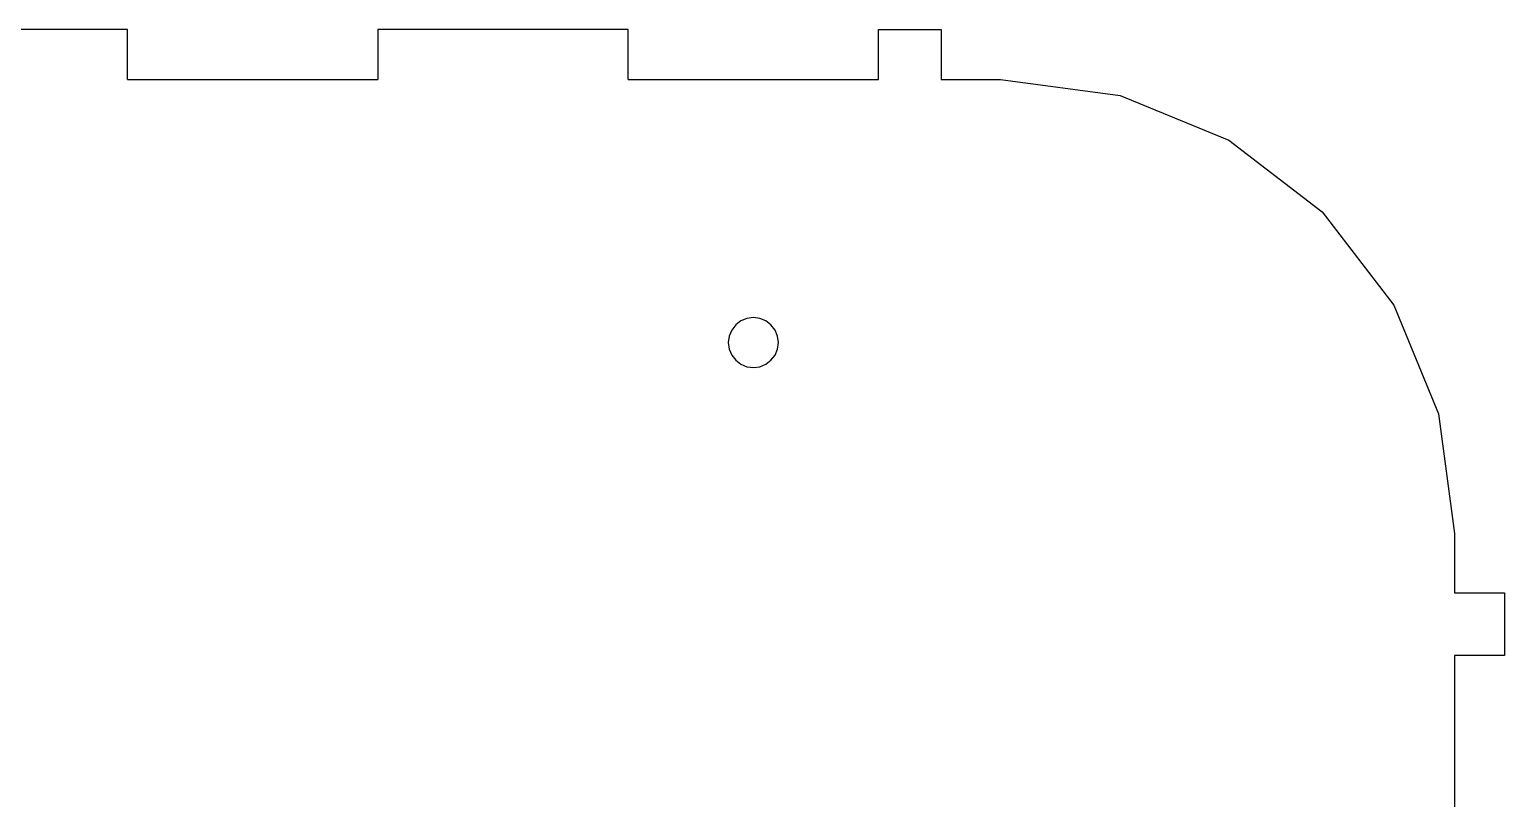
# Model space of a CAD drawing. Header units: metres. Extents: x 300 to 1036, y 0 to 304.
# Drawn here: x 382.2 to 500, y 242.6 to 304 of the extents above; entities that cross this region are included whole.
import ezdxf

# ---------------------------------------------------------------- set-up
doc = ezdxf.new("R2010")
doc.units = ezdxf.units.M

msp = doc.modelspace()

# ---------------------------------------------------------------- linework, layer by layer
at = {"layer": 'GROUP5'}
for p, q in [((390, 304), (370, 304)), ((390, 300), (390, 304)), ((410, 304), (410, 300)), ((430, 304), (410, 304)), ((430, 300), (430, 304)), ((450, 300), (450, 304)), ((450, 304), (455, 304)), ((455, 304), (455, 300)), ((390, 300), (410, 300)), ((430, 300), (450, 300)), ((455, 300), (459.74, 300)), ((459.74, 300), (469.31, 298.74)), ((469.31, 298.74), (477.98, 295.15)), ((477.98, 295.15), (485.43, 289.43)), ((485.43, 289.43), (491.15, 281.98)), ((491.15, 281.98), (494.74, 273.31)), ((438.59, 280.41), (438.27, 280)), ((439, 280.73), (438.59, 280.41)), ((439.48, 280.93), (439, 280.73)), ((440, 281), (439.48, 280.93)), ((440.52, 280.93), (440, 281)), ((441, 280.73), (440.52, 280.93)), ((441.41, 280.41), (441, 280.73)), ((441.73, 280), (441.41, 280.41)), ((438.07, 279.52), (438, 279)), ((438.27, 280), (438.07, 279.52)), ((441.93, 279.52), (441.73, 280)), ((442, 279), (441.93, 279.52)), ((438, 279), (438.07, 278.48)), ((438.07, 278.48), (438.27, 278)), ((441.73, 278), (441.93, 278.48)), ((441.93, 278.48), (442, 279)), ((438.27, 278), (438.59, 277.59)), ((438.59, 277.59), (439, 277.27)), ((439, 277.27), (439.48, 277.07)), ((439.48, 277.07), (440, 277)), ((440, 277), (440.52, 277.07)), ((440.52, 277.07), (441, 277.27)), ((441, 277.27), (441.41, 277.59)), ((441.41, 277.59), (441.73, 278)), ((494.74, 273.31), (496, 263.74)), ((496, 263.74), (496, 259)), ((496, 259), (500, 259)), ((500, 259), (500, 254)), ((500, 254), (496, 254)), ((496, 254), (496, 234))]:
    msp.add_line(p, q, dxfattribs=at)

doc.saveas('drawing.dxf')
